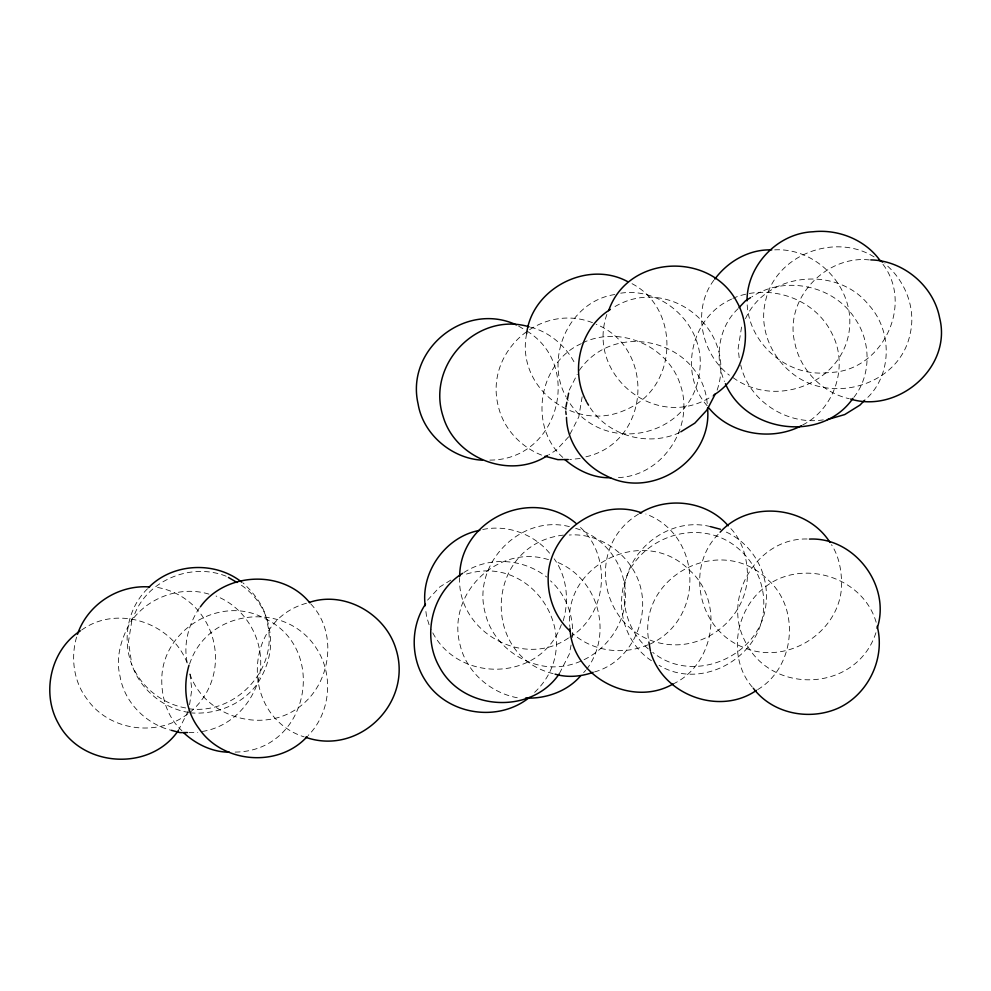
<?xml version="1.0" encoding="UTF-8"?>
<svg xmlns="http://www.w3.org/2000/svg" width="991" height="991" viewBox="0 0 991 991"><rect width="100%" height="100%" fill="white"/><g stroke="black" fill="none" stroke-linecap="round" stroke-linejoin="round"><path stroke-width="0.74" stroke-dasharray="4.96 3.72" d="M565.836 410.324L565.972 406.805M572.563 637.411C573.826 616.439 566.394 594.996 550.513 580.85M582.151 396.796L578.769 416.988L569.342 435.458M76.58 637.089C70.621 657.603 73.594 681.337 86.638 698.568C108.849 731.234 158.052 737.663 188.699 713.173M189.566 704.725L191.808 689.426L189.64 671.353M526.617 333.781C515.493 388.41 576.044 433.6 626.498 409.432C679.764 386.75 680.718 304.175 627.464 281.531M606.839 314.444C585.731 375.7 657.244 432.386 712.306 395.979M563.198 620.824C569.317 600.261 566.951 576.415 554.167 558.813M571.089 644.992L569.317 654.085L559.209 673.905M717.125 390.144C738.01 329.557 668.083 272.971 612.933 307.817M741.565 327.067L738.146 348.436L739.336 359.163M745.48 318.706C766.353 272.079 837.246 265.402 868.574 304.757C893.002 330.994 892.47 376.766 864.499 400.401M189.615 663.995C207.614 608.301 286.585 600.125 316.835 649.018C333.955 675.354 330.387 713.136 308.201 735.471M188.389 710.782L178.281 730.602M569.218 390.132L577.258 374.325M875.933 632.716C856.583 692.647 769.734 695.781 744.34 639.79C722.018 595.393 758.97 535.945 809.436 539.092M199.352 607.954C188.6 624.367 182.901 644.46 187.497 663.908M561.364 624.603C540.875 682.7 455.612 683.852 430.986 629.161M586.684 669.284C613.64 632.989 598.093 577.666 555.654 561.563M713.854 280.218C691.842 309.44 701.058 353.589 729.388 375.23M738.097 308.659C718.636 326.894 714.288 357.317 724.433 381.485M853.858 397.341C871.498 375.106 871.126 341.362 854.837 318.421C833.753 285.074 784.401 275.126 751.859 296.842M147.535 588.728C126.737 608.895 121.608 641.821 133.203 668.058M189.975 712.38C237.233 672.629 215.109 595.133 154.039 586.895M579.326 370.324C616.637 316.984 705.158 342.824 707.376 406.657M568.661 436.796L556.459 449.988L548.816 454.72M427.567 600.137L439.756 586.945L452.491 579.066M534.62 692.35C588.406 641.511 534.248 550.55 463.714 574.953M583.637 672.579L585.669 670.387M718.091 534.397C684.508 568.896 699.039 630.908 744.043 647.631C786.681 665.593 839.005 633.001 841.557 586.833C841.855 572.303 839.538 557.115 831.486 544.703M731.593 299.133C691.52 316.612 677.931 373.025 707.178 405.765M802.685 424.941C834.979 408.465 848.891 365.679 831.932 333.484C814.639 297.808 768.756 282.992 732.857 298.341M81.646 630.041C118.573 603.333 176.002 624.07 188.6 667.401M581.333 343.642C538.621 362.557 527.992 426.291 562.826 457.421M463.862 572.55C488.836 556.1 523.335 558.503 546.66 576.997M638.538 514.094C582.089 548.481 601.971 636.073 666.832 644.311C707.735 649.625 747.623 615.745 747.437 574.26C747.028 557.041 741.925 539.166 729.215 526.939M568.5 637.969C523.607 669.222 457.346 631.663 459.613 577.79M569.775 637.176C608.387 614.209 612.549 553.362 577.716 525.069M649.39 644.385C705.258 619.499 702.607 535.239 645.847 514.007M672.939 684.05C715.44 664.379 724.483 600.484 689.179 569.924C644.769 525.019 562.677 563.867 569.825 626.634M757.681 689.612C795.265 667.228 800.629 608.14 767.554 579.425C720.928 533.146 637.696 575.771 648.696 640.57M614.779 294.538C569.28 301.264 544.096 357.677 566.096 396.92M582.609 342.861C619.994 324.85 668.814 346.045 680.644 385.734C694.753 427.79 661.493 477.241 616.563 477.625M585.916 456.814C650.53 442.048 656.116 348.559 596.186 324.305M679.529 432.596C647.903 447.09 607.941 435.966 589.286 406.384M306.467 603.234C241.42 621.221 241.209 716.902 304.2 736.895M202.275 731.469C228.079 727.468 248.481 708.057 257.202 683.951C267.954 667.538 273.652 647.445 269.056 627.997C266.145 609.638 254.068 592.754 238.311 583.253M647.953 644.807C622.967 655.534 592.717 651.434 572.303 633.299M594.563 671.923C632.283 661.455 652.313 615.337 638.08 579.636C627.414 552.507 598.651 532.737 569.305 535.029M580.131 458.499L569.726 459.502M482.728 529.504C508.086 524.128 535.933 534.768 551.43 555.555M563.384 535.115C485.33 543.898 479.31 656.166 553.659 673.756M823.31 419.862C787.263 425.647 748.663 400.959 740.723 365.01M774.689 249.856C811.74 247.8 845.818 278.731 849.547 315.336C855.022 377.261 779.545 413.098 731.841 376.729M869.305 259.915C825.441 255.059 783.807 299.418 794.832 342.886C800.047 369.928 822.394 392.746 849.213 398.704M620.713 293.187C663.289 286.659 704.452 325.94 699.943 368.751C694.443 438.666 600.273 458.313 566.629 397.973M489.901 460.097C558.986 460.121 583.575 364.688 526.233 330.672M188.55 708.714C234.83 715.366 278.595 669.817 267.471 623.896C265.353 607.533 254.798 593.857 243.068 582.943M190.136 712.826C215.53 715.031 242.064 704.948 257.202 683.951C269.032 649.365 250.029 609.254 216.063 596.037M188.909 732.51L197.779 732.399M235.177 752.082C309.291 751.401 329.049 647.42 263.891 618.111C221.365 595.083 164.258 628.505 161.867 676.432C160.864 696.252 166.996 717.001 181.91 730.714M592.494 322.682C540.145 302.329 484.017 352.375 498.399 406.62C503.738 429.326 521.923 448.143 543.638 455.86M530.507 327.166C550.067 332.121 566.716 346.813 575.573 364.849M710.423 526.593C668.33 515.977 623.686 551.776 624.132 595.108C624.033 615.609 632.679 635.504 648.287 648.919M569.379 526.617C519.941 514.056 471.543 564.139 485.256 613.218C491.747 640.929 516.98 662.013 544.74 666.262C592.977 672.778 636.036 625.371 623.166 578.137C617.554 554.576 598.192 534.793 575.077 528.141M548.531 559.655C497.804 543.452 446.123 593.943 460.134 645.104C466.625 672.815 491.858 693.911 519.618 698.16M226.171 576.229C191.09 562.132 146.42 580.231 133.735 616.563C122.76 634.302 114.758 655.237 120.047 676.283C124.284 702.322 146.173 724.248 171.48 730.342M208.94 594.129C181.242 585.594 148.947 597.028 131.902 620.341L128.471 641.697L131.679 663.722M185.701 707.958C163.317 704.056 143.385 688.819 133.512 668.368M188.711 712.442C162.735 708.243 139.818 689.042 131.617 663.958M518.615 326.126L524.97 329.916M726.341 532.117C752.342 543.948 768.582 572.488 766.204 600.868C763.937 654.456 694.555 686.478 652.747 652.363M651.421 660.7C630.982 647.234 619.957 622.237 621.716 598.007C624.813 542.387 695.125 512.198 737.713 548.035C755.464 562.752 765.337 585.433 763.603 608.449C761.311 657.454 701.355 691.148 659.04 665.258M874.112 256.929C834.645 232.204 774.912 255.021 765.411 301.561C758.982 327.872 770.812 356.178 791.561 372.789C830.768 405.344 899.605 385.536 910.072 334.14C916.39 308.263 905.056 280.391 884.901 263.73M752.305 687.122C728.013 658.879 734.566 612.165 762.835 588.852C799.687 557.239 862.74 575.907 876.155 622.261M310.864 604.027C337.374 631.837 331.477 680.681 302.354 704.576C265.501 736.189 202.437 717.521 189.021 671.155M882.981 264.337C914.284 305.562 881.358 371.836 829.529 372.455C788.378 378.327 747.784 343.543 747.078 302.106M429.091 624.739L426.539 616.464L425.548 608.734"/><path stroke-width="1.49" d="M459.663 576.626C459.824 519.42 532.105 486.209 575.796 523.137M747.028 300.868C746.941 265.377 777.551 233.182 812.967 231.77C838.213 228.933 865.366 239.797 880.219 260.757M188.996 665.258C182.778 686.206 185.354 710.584 198.77 728.249C222.467 763.528 278.582 768.087 307.185 736.573M526.617 333.781C531.87 288.468 587.403 259.853 627.464 281.531M565.972 406.805L566.864 402.259M567.447 399.224L568.636 393.167M877.134 628.43C891.305 585.631 854.254 536.911 809.436 539.092M77.484 634.314C87.567 604.448 118.35 584.554 149.604 586.957M425.498 604.138C410.509 626.461 410.534 657.454 425.028 679.987C446.507 714.722 497.532 723.058 529.293 697.54M608.672 310.666C627.687 254.873 710.25 250.946 736.908 301.908C754.399 332.877 744.179 376.53 713.57 395.186M715.291 393.923L707.017 409.952L694.827 423.145L680.805 431.816M714.808 279.152C727.976 261.277 749.233 249.113 771.729 249.893M739.051 307.594L745.517 300.781L750.583 297.634M852.904 398.407C821.997 442.965 746.099 432.918 725.424 383.715M148.551 587.626C172.57 562.962 214.886 560.795 241.804 582.175M200.368 606.864C225.279 572.018 282.881 569.28 309.861 602.887M178.281 730.602C149.988 772.063 81.361 767.455 58.308 723.331C41.077 692.771 50.739 649.972 80.37 630.833M559.209 673.905C530.928 715.366 462.301 710.758 439.248 666.633C421.757 635.652 431.977 591.999 462.586 573.343M580.59 675.874C567.248 691.433 545.781 698.952 525.54 698.073M720.123 532.204C749.394 499.898 806.909 505.72 830.012 542.486M864.499 400.401L859.953 405.096L844.741 414.56L827.324 419.614M801.409 425.734C771.617 441.429 730.664 434.615 709.011 408.156M610.382 309.403C581.234 327.241 570.395 367.834 584.913 398.481M547.54 455.501C510.526 479.978 455.476 458.771 443.138 416.567C426.043 365.159 476.807 311.335 529.07 326.782M639.814 513.301C667.253 496.008 706.955 500.876 728.212 525.8M672.939 684.05C631.329 708.07 571.658 676.283 569.986 628.121M756.418 690.393C719.441 716.01 663.202 695.013 650.728 652.251M479.83 530.346C445.925 536.304 420.543 571.819 425.213 605.774M309.353 602.392C344.472 590.463 385.214 613.751 395.83 648.634C413.284 702.359 359.225 756.108 305.624 737.279M593.114 672.344C581.036 676.63 567.409 677.844 555.084 674.14M870.779 259.902C903.21 260.497 933.584 285.866 939.629 317.913C952.252 367.401 898.119 413.594 850.637 399.076M482.506 460.196C452.045 458.759 423.058 434.43 418.091 403.907C405.43 349.08 465.485 301.066 516.361 324.887M568.252 459.527L557.896 459.663L545.062 456.232M610.654 477.699C593.795 478.43 577.295 470.316 564.783 459.527M187.423 732.535L180.028 732.634L171.48 730.342M229.268 752.157C212.532 752.28 196.045 744.167 183.917 732.993M710.423 526.593L720.407 529.256M641.573 512.867C598.093 496.801 547.49 533.331 548.147 579.487C548.196 598.973 555.716 618.235 570.382 631.366M228.425 577.456L237.035 582.485M879.017 259.915L882.696 262.169M753.309 688.262C772.621 713.904 809.536 720.965 838.349 708.107C868.389 694.22 885.508 658.309 877.196 626.213M587.044 402.68L588.543 405.146M585.446 399.534L586.511 401.628M650.381 650.938L648.87 642.044M707.549 408.143C712.752 459.898 651.62 500.43 605.848 475.569C583.699 465.101 566.976 442.296 566.468 417.397M565.799 411.488L566.134 414.449"/></g></svg>
